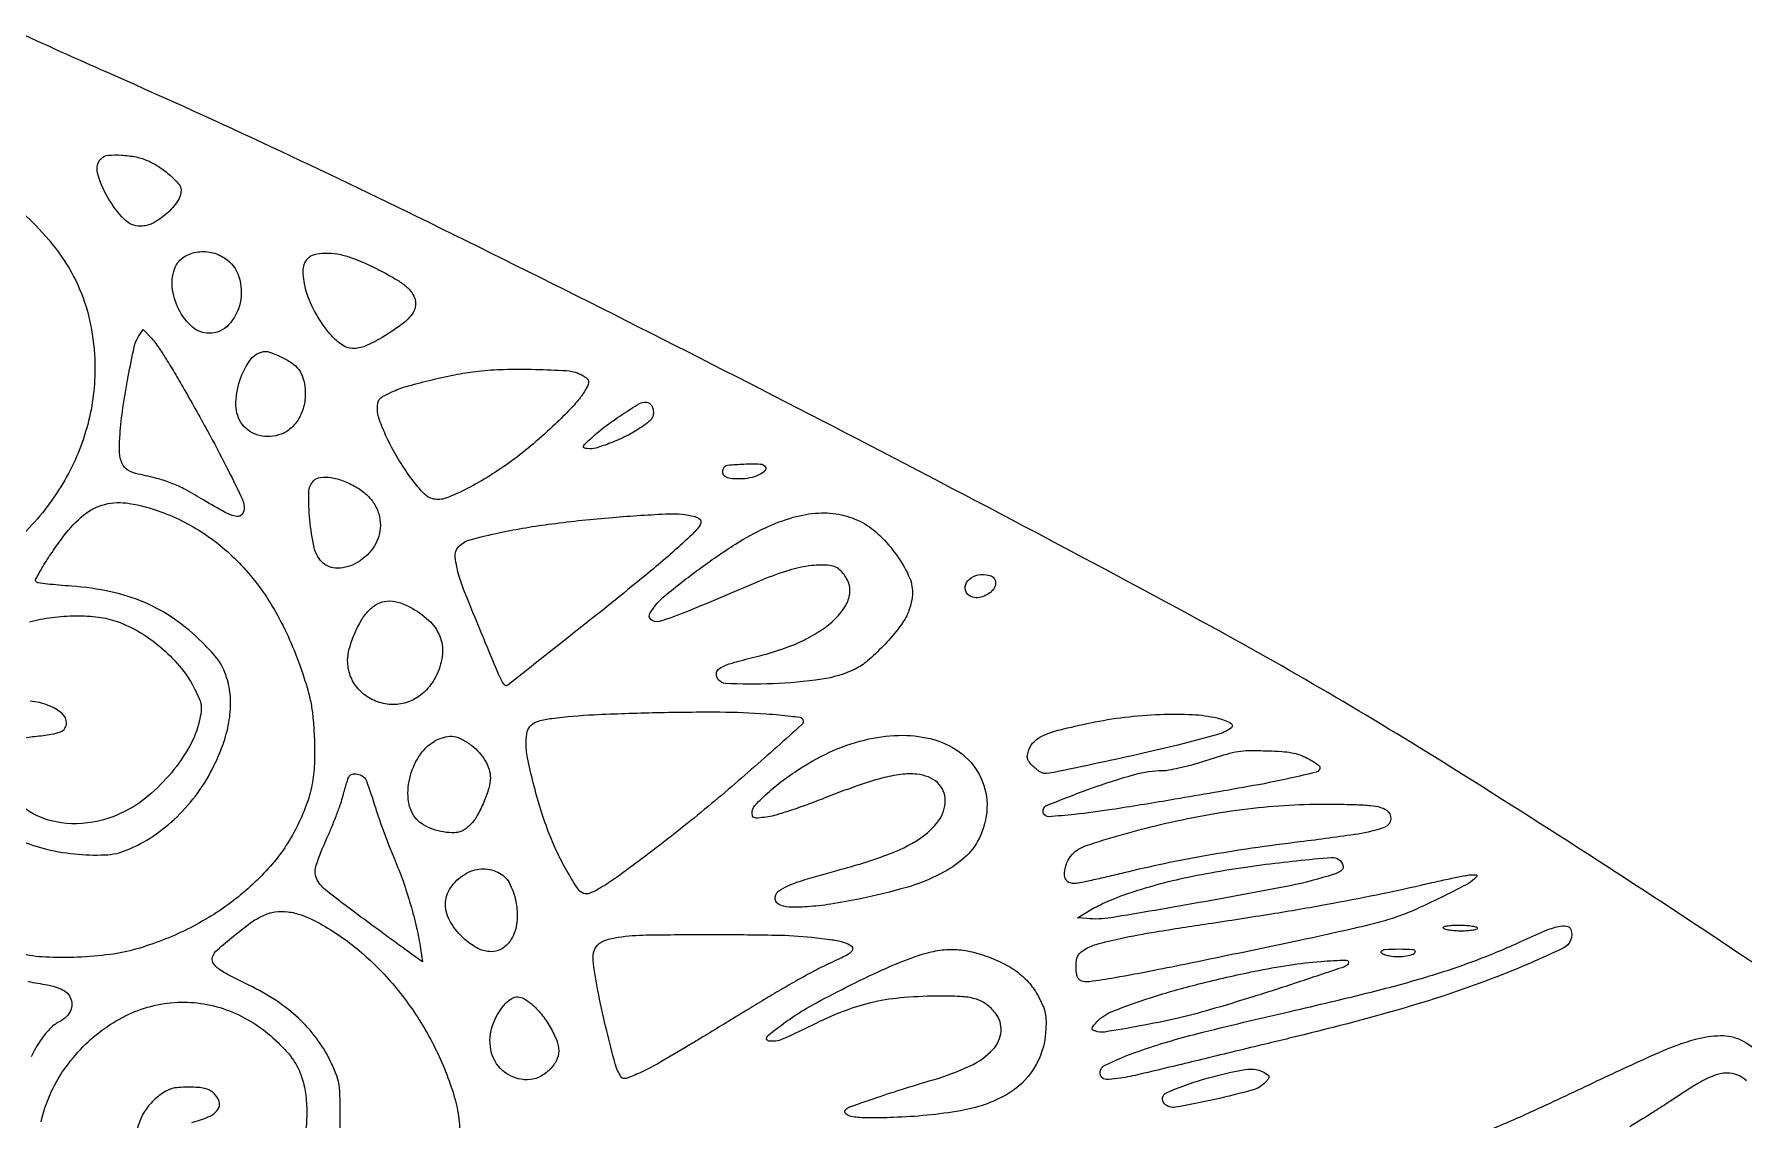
# Model space of a CAD drawing. Header units: inches. Extents: x 0 to 5940, y 0 to 4205.
# Drawn here: x 5513.54 to 5554.79, y 783.06 to 809.24 of the extents above; entities that cross this region are included whole.
import ezdxf

# ---------------------------------------------------------------- set-up
doc = ezdxf.new("R2010")
doc.units = ezdxf.units.IN
doc.header["$LTSCALE"] = 50
doc.header["$MEASUREMENT"] = 0
doc.layers.get('0').update_dxf_attribs({"color": 1})

# ---------------------------------------------------------------- blocks, each defined once
blk = doc.blocks.new('JACZ-COO-GE-001-CAR-LOGO-R00')
at = {"color": 8}
for points in [[(6795.17, 3149.34, 0.006628), (6687.48, 3223.39, 0.008177), (6585.07, 3289.43, 0.015344), (6502.35, 3337.42, 0.004765), (6375.2, 3404.5, 0.004941), (6242.78, 3471.12, 0.0103), (6138.07, 3519.85, -0.003782), (6111.38, 3531.85, -0.003657)], [(6107.12, 3475.1, -0.031546), (6115.85, 3466.91, -0.04237), (6124.2, 3456.39, -0.051746), (6130.02, 3445.26, -0.051867), (6133.43, 3433.19, -0.042878), (6134.57, 3419.88, -0.068963), (6131.82, 3400.03, -0.065861), (6123.77, 3381.35, -0.062301), (6110.64, 3364.53, -0.051488)], [(6112.59, 3334.82, -0.035386), (6120.13, 3336.34, -0.030806), (6128.18, 3336.88, -0.031965), (6135.79, 3336.44, -0.05401), (6142.01, 3334.98, -0.053016), (6149.8, 3331.28, -0.041832), (6157.33, 3325.75, -0.042209), (6163.76, 3319.11, -0.057555), (6168.24, 3312.11, -0.014707), (6169.74, 3308.8, -0.066351), (6170.3, 3306.76, -0.070255), (6170.28, 3304.7, -0.017696), (6169.66, 3301.39, -0.074364), (6166.41, 3292.98, -0.044245), (6160.29, 3284.14, -0.043566), (6152.53, 3276.31, -0.061386), (6144.31, 3270.92, -0.094893), (6130.24, 3267.06, -0.11167), (6116.58, 3269.03, -0.133884), (6106.8, 3276.19, -0.168475)], [(6109.15, 3295.31, -0.045801), (6114.29, 3296.33, 0.01111), (6120, 3297.05, 0.061141), (6122.99, 3297.88, 0.136601), (6124.5, 3299.07, 0.160134), (6125.07, 3300.79, 0.225405), (6123.52, 3304.07, 0.078757), (6118.89, 3306.76, 0.068123), (6112.8, 3308.21, 0.080012)], [(6108.13, 3262.08, 0.053767), (6117.04, 3258.73, 0.036763), (6127.68, 3256.82, 0.037355), (6137.93, 3256.51, 0.086207), (6145.42, 3258.16, 0.050492), (6154.18, 3262.83, 0.044648), (6162.22, 3269.33, 0.043638), (6169.15, 3277.32, 0.043354), (6174.61, 3286.41, 0.031037), (6177.92, 3294.43, 0.04373), (6179.78, 3301.93, 0.049061), (6180.18, 3308.9, 0.06055), (6179.13, 3315.32, 0.029241), (6177.93, 3318.7, 0.047227), (6176.48, 3321.38, 0.037598), (6174.33, 3324.14, 0.012095), (6170.74, 3327.89, 0.043078), (6161.38, 3335.73, 0.05116), (6151.32, 3341.34, 0.04906), (6139.98, 3344.96, 0.03502), (6126.78, 3346.83, -0.004417), (6122.41, 3347.18, -0.006788), (6118.63, 3347.57, -0.002753), (6115.42, 3347.96, -0.16622), (6114.9, 3348.21, -0.330881), (6114.75, 3349.29, -0.010629), (6117.04, 3353.35, -0.016745), (6120.15, 3358.21, -0.010585), (6124.07, 3363.67, -0.058682), (6130.88, 3370.8, -0.112071), (6137.9, 3374.36, -0.103731), (6146.15, 3374.68, -0.045484), (6156.78, 3371.86, -0.063477), (6172.21, 3363.89, -0.061113), (6185.36, 3352.22, -0.056775), (6196.07, 3336.89, -0.043172), (6204.25, 3318.08, -0.010677), (6206.14, 3312.02, -0.023771), (6207.26, 3307.32, -0.024084), (6207.91, 3302.58, -0.011248), (6208.33, 3296.38, -0.019417), (6208.38, 3287.13, -0.039727), (6207.57, 3279.94, -0.042461), (6205.68, 3273.27, -0.025622), (6202.38, 3265.73, -0.064382), (6193.59, 3252.69, -0.05003), (6181.06, 3241.02, -0.04745), (6165.71, 3231.51, -0.044971), (6148.57, 3224.86, -0.037979), (6139.66, 3223.02, -0.021937), (6128.75, 3222.09, -0.021977), (6117.94, 3222.13, -0.042935), (6109.41, 3223.27, -0.05274)], [(6116.48, 3166.73, -0.047494), (6119.53, 3175.96, -0.048666), (6124.18, 3184.27, -0.041969), (6130.57, 3191.98, -0.089702), (6145.98, 3202.9, -0.104299), (6163.44, 3206.97, -0.105878), (6180.86, 3203.63, -0.094985), (6196.16, 3193.39, -0.015543), (6199.19, 3190.21, -0.031496), (6201.33, 3187.49, -0.03697), (6202.88, 3184.84, -0.032926), (6204.09, 3181.88, -0.046661), (6205.4, 3176.34, -0.033673), (6205.84, 3170, -0.033709), (6205.43, 3163.67, -0.047221)], [(6167.23, 3166.54, 0.038295), (6172.91, 3168.49, 0.134356), (6175.91, 3170.88, 0.240743), (6176.34, 3173.58, 0.130679), (6174.46, 3176.47, 0.070417), (6173.12, 3177.39, 0.057433), (6171.47, 3177.97, 0.041093), (6169.27, 3178.28, 0.015151), (6166.14, 3178.38, 0.016563), (6162.66, 3178.26, 0.052552), (6160.38, 3177.87, 0.062605), (6158.44, 3177.05, 0.031323), (6156.23, 3175.57, 0.057195), (6152.63, 3172.11, 0.066079), (6150.11, 3168.07, 0.063055), (6148.65, 3163.36, 0.04583)], [(6216.97, 3163.59, 0.007804), (6217.07, 3169.9, 0.007734), (6216.97, 3176.37, 0.040421), (6216.57, 3179.9, 0.049905), (6215.64, 3182.99, 0.015674), (6213.66, 3187.4, 0.047308), (6209.05, 3194.93, 0.044881), (6203.03, 3201.61, 0.041831), (6195.51, 3207.49, 0.031779), (6186.4, 3212.67, -0.007032), (6179.13, 3216.34, -0.045748), (6175.69, 3218.56, -0.115819), (6174.24, 3220.37, -0.205747), (6174.16, 3222.26, -0.119653), (6175.77, 3224.59, -0.010831), (6181.2, 3229.22, -0.014708), (6186.91, 3233.61, -0.046546), (6191.07, 3236.06, -0.071692), (6195.12, 3237.3, -0.068223), (6199.42, 3237.37, -0.058489), (6204.13, 3236.24, -0.034576), (6209.42, 3233.87, -0.049992), (6222.64, 3225.01, -0.042681), (6234.61, 3213.25, -0.041429), (6244.75, 3199.25, -0.040783), (6252.51, 3183.69, -0.024377), (6255.45, 3175.16, -0.04048), (6256.98, 3167.7, -0.042407), (6257.25, 3160.35, -0.030142)], [(6112.07, 3213.89, -0.010318), (6118.62, 3212.78, -0.042478), (6122.49, 3211.7, -0.075245), (6124.87, 3210.37, -0.121716), (6126.3, 3208.56, -0.104777), (6126.81, 3206.28, -0.109347), (6126.34, 3204.04, -0.098044), (6124.89, 3202.01, -0.069332), (6122.6, 3200.39, 0.08297), (6119.35, 3197.96, 0.044658), (6116.22, 3194.03, 0.03519), (6113.14, 3188.58, 0.01839)], [(6689.99, 3180.49, 0.096521), (6687.05, 3182.45, 0.107791), (6683.29, 3183.14, 0.082861), (6679.18, 3182.31, 0.045657), (6673.69, 3179.62, 0.010051), (6664.81, 3173.97, -0.004228), (6659.95, 3170.79, -0.004271), (6655.05, 3167.71, -0.004165), (6650.74, 3165.09, -0.017264)], [(6603.57, 3164.04, 0.010012), (6618.65, 3170.6, 0.003649), (6639.74, 3180.48, -0.007178), (6660.63, 3190.09, -0.035), (6672.87, 3194.51, -0.065854), (6681.32, 3195.75, -0.114687), (6688.21, 3194.25, -0.096539), (6694.55, 3189.57, -0.027319)]]:
    blk.add_lwpolyline(points, format="xyb", dxfattribs=at)
for points in [[(6152.57, 3489.8, -0.041856), (6156.31, 3487.72, -0.033325), (6159.96, 3484.89, -0.030986), (6162.83, 3482.01, -0.182404), (6163.57, 3480.05, -0.151277), (6162.4, 3476.26, -0.060718), (6158.78, 3472.15, -0.059998), (6154.16, 3468.94, -0.1226), (6149.9, 3467.88, -0.203381), (6144.44, 3470.2, -0.061468), (6138.9, 3477.56, -0.063297), (6135.47, 3485.75, -0.270095), (6136.77, 3490.68, -0.176503), (6139.02, 3491.73, -0.035548), (6143.5, 3491.79, -0.037331), (6148.42, 3491.15, -0.055012)], [(6178.27, 3457.16, -0.174032), (6182.99, 3450.9, -0.127594), (6183.41, 3442.13, -0.137577), (6179.56, 3434.73, -0.207353), (6172.98, 3431.88, -0.180513), (6167.38, 3433.97, -0.097765), (6162.79, 3439.86, -0.091514), (6160.58, 3447.44, -0.133053), (6161.7, 3454.27, -0.139585), (6164.4, 3457.44, -0.104376), (6168.68, 3459.15, -0.094973), (6173.65, 3459.07, -0.093723)], [(6220.57, 3457.38, -0.022064), (6225.88, 3455.24, -0.015726), (6231.62, 3452.4, -0.0153), (6236.75, 3449.46, -0.051449), (6239.82, 3447.1, -0.125945), (6242.23, 3443.29, -0.200998), (6241.91, 3439.5, -0.110378), (6238.45, 3435.4, -0.027367), (6231.13, 3430.45, -0.035354), (6225.45, 3427.56, -0.109772), (6221.25, 3426.79, -0.137511), (6217.68, 3427.94, -0.069677), (6214.12, 3431.09, -0.046506), (6208.99, 3438.36, -0.056766), (6205.68, 3446, -0.068068), (6204.6, 3452.69, -0.192046), (6206.22, 3457.05, -0.147161), (6208.41, 3458.37, -0.057041), (6211.94, 3458.85, -0.049532), (6216.19, 3458.53, -0.041044)], [(6164.12, 3413.88, -0.004295), (6172.39, 3399.13, -0.007756), (6178.87, 3386.88, -0.006014), (6183.7, 3377.1, -0.086088), (6184.76, 3373.38, -0.183696), (6184.14, 3371.05, -0.287719), (6182.28, 3370.29, -0.080593), (6178.42, 3371.63, -0.011888), (6171.21, 3375.74, 0.010667), (6165.01, 3379.3, 0.030215), (6160.49, 3381.42, 0.030939), (6155.81, 3382.96, 0.011638), (6149.09, 3384.54, -0.083486), (6145.68, 3385.88, -0.151655), (6143.71, 3388.1, -0.100755), (6142.87, 3391.73, -0.025029), (6143.02, 3397.88, -0.017616), (6144.01, 3406.83, -0.010591), (6145.77, 3417.38, -0.007148), (6147.79, 3427.25, -0.089502), (6149.25, 3430.75), (6150.78, 3433.13), (6153.59, 3430.25, -0.044417), (6155.11, 3428.4, -0.006209), (6157.84, 3424.26, -0.007057), (6160.96, 3419.26, -0.00594)], [(6197.07, 3424, -0.041229), (6200.72, 3421.94, -0.082201), (6203.12, 3419.67, -0.087701), (6204.56, 3416.85, -0.05245), (6205.28, 3413.14, -0.069565), (6205.03, 3408.26, -0.074422), (6203.45, 3403.75, -0.080008), (6200.75, 3400.18, -0.102059), (6197.25, 3397.98, -0.070526), (6193.53, 3397.16, -0.07952), (6189.89, 3397.47, -0.083616), (6186.66, 3398.86, -0.089708), (6184.17, 3401.21, -0.15771), (6182.02, 3407.59, -0.08097), (6183.29, 3416.02, -0.086097), (6187.03, 3423.16, -0.221119), (6192.07, 3425.79, -0.087379), (6192.67, 3425.71, -0.010259), (6193.95, 3425.28, -0.01204), (6195.46, 3424.7, -0.009587)], [(6297.1, 3418.43, -0.025238), (6298.43, 3417.79, -0.034329), (6299.55, 3417.08, -0.036644), (6300.35, 3416.4, -0.20019), (6300.57, 3415.88, -0.127431), (6299.96, 3413.54, -0.036989), (6297.9, 3410.39, -0.027328), (6294.49, 3406.43, -0.010831), (6289.41, 3401.35, -0.015022), (6282.09, 3394.75, -0.01784), (6274.79, 3389, -0.018641), (6267.39, 3384, -0.019949), (6259.81, 3379.68, -0.026901), (6252.65, 3376.45, -0.150155), (6248.5, 3376.15, -0.153774), (6244.95, 3378.24, -0.028628), (6240.16, 3384.2, -0.022049), (6236.11, 3390.43, -0.022871), (6232.69, 3396.92, -0.023241), (6230.26, 3402.78, -0.086956), (6229.57, 3406.68, -0.05201), (6229.77, 3408.63, -0.139697), (6230.42, 3409.85, -0.08581), (6231.81, 3410.89, -0.012299), (6235.04, 3412.41, -0.036037), (6240.01, 3414.19, -0.009974), (6248.04, 3416.26, -0.010521), (6256.56, 3418.09, -0.019319), (6263.57, 3419.16, -0.022768), (6271.96, 3419.73, -0.010955), (6282.73, 3419.73, -0.007695), (6293.09, 3419.34, -0.086008)], [(6322.37, 3405.76, -0.083929), (6322.3, 3404.27, -0.109083), (6321.72, 3403.04, -0.067211), (6320.44, 3401.77, -0.015815), (6317.98, 3400.03, -0.030482), (6313.39, 3397.37, -0.02282), (6308.04, 3395, -0.020823), (6303.05, 3393.29, -0.108333), (6300.17, 3393.08, -0.047489), (6299.07, 3393.35, -0.400004), (6298.86, 3393.76, -0.125826), (6299.26, 3394.43, -0.006437), (6301.09, 3396.22, -0.027372), (6305.89, 3400.31, -0.017341), (6311.9, 3404.56, -0.011281), (6317.73, 3408.21, -0.171282), (6320.04, 3408.67, -0.087425), (6320.94, 3408.37, -0.101119), (6321.64, 3407.8, -0.088433), (6322.11, 3406.92, -0.052141)], [(6360.03, 3386.95, -0.350705), (6359.87, 3385.62, -0.083754), (6357.91, 3384.26, -0.0594), (6354.82, 3383.23, -0.050945), (6351.41, 3382.88, -0.028872), (6348.28, 3383.06, -0.115781), (6346.49, 3383.7, -0.215228), (6345.77, 3384.83, -0.128882), (6345.95, 3386.43, -0.281301), (6347.37, 3387.52, -0.017644), (6352.86, 3387.91, -0.018218), (6358.36, 3387.92, -0.250372)], [(6222.38, 3380.2, -0.0527), (6225.91, 3377.65, -0.068471), (6228.48, 3374.6, -0.072368), (6230.03, 3371.12, -0.06873), (6230.57, 3367.28, -0.142874), (6228.56, 3360.36, -0.113699), (6222.99, 3354.88, -0.131519), (6216.23, 3352.87, -0.214443), (6210.81, 3355.13, -0.135845), (6208.31, 3359.88, -0.029695), (6206.87, 3369.1, -0.027417), (6206.5, 3378.33, -0.195145), (6208.21, 3382.37, -0.170677), (6210.43, 3383.44, -0.065339), (6213.9, 3383.36, -0.053631), (6218.06, 3382.26, -0.039088)], [(6336.32, 3370.25, -0.12582), (6337.97, 3369.32, -0.290087), (6338.3, 3367.99, -0.108937), (6337.12, 3366.01, -0.016525), (6333.82, 3362.73, -0.015842), (6320.63, 3351.21, -0.003958), (6298.35, 3333.26, -0.000524), (6273.47, 3313.57, -0.448238), (6272.12, 3313.8, -0.038987), (6270.36, 3317.21, -0.001307), (6264.52, 3331.22, -0.001837), (6258.92, 3344.89, -0.02412), (6257.11, 3350.05, -0.044026), (6255.77, 3356.63, -0.218343), (6256.92, 3360.13, -0.140108), (6260.75, 3362.45, -0.015337), (6270.84, 3364.88, -0.01897), (6288.2, 3367.81, -0.011937), (6308.65, 3369.98, -0.009322), (6327.7, 3371.19, -0.076747)], [(6392.69, 3368.21, -0.069142), (6398.59, 3363.85, -0.04411), (6404.15, 3357.36, -0.044799), (6408.25, 3350.37, -0.109852), (6409.56, 3344.59, -0.041117), (6409.42, 3342.86, -0.022495), (6408.98, 3340.77, -0.022279), (6408.35, 3338.68, -0.032882), (6407.59, 3336.92, -0.051719), (6404.56, 3332.25, -0.022382), (6399.66, 3326.7, -0.021925), (6394.39, 3321.7, -0.066623), (6390.27, 3318.99, -0.075728), (6379, 3315.53, -0.028148), (6362.44, 3314.02, -0.020827), (6346.66, 3314.14, -0.399896), (6343.57, 3317.39, -0.21628), (6344.21, 3318.8, -0.079116), (6346.11, 3320, -0.034634), (6349.8, 3321.28, -0.005634), (6357.14, 3323.18, 0.021584), (6365.56, 3325.64, 0.029957), (6372.83, 3328.62, 0.03388), (6378.87, 3332.04, 0.050501), (6383.57, 3335.88, 0.058681), (6386.99, 3340.21, 0.109692), (6388.44, 3344.41, 0.128234), (6387.87, 3348.37, 0.097601), (6385.42, 3352.03, 0.170578), (6381.73, 3353.8, 0.056717), (6375.66, 3353.77, 0.044822), (6367.93, 3352.16, 0.026468), (6359.07, 3348.93, -0.002035), (6333.82, 3338.32, -0.02747), (6324.38, 3334.98, -0.254239), (6321.63, 3335.58, -0.371683), (6321.29, 3337.9, -0.078673), (6326.36, 3343.66, -0.014163), (6337.65, 3352.5, -0.016201), (6349.99, 3361, -0.035208), (6360.07, 3366.51, -0.036907), (6369.46, 3370.01, -0.057682), (6377.95, 3371.44, -0.066005), (6385.65, 3370.83, -0.071836)], [(6435.99, 3350.27, -0.172141), (6437.17, 3349.26, -0.15929), (6437.49, 3347.7, -0.12413), (6436.84, 3345.94, -0.089349), (6435.35, 3344.44, -0.069864), (6433.06, 3343.27, -0.096824), (6430.8, 3342.95, -0.116785), (6428.88, 3343.52, -0.140994), (6427.58, 3344.86, -0.219628), (6427.43, 3347.39, -0.157549), (6429.26, 3349.62, -0.120471), (6432.52, 3350.75, -0.115305)], [(6240.36, 3339.91, -0.062814), (6246.81, 3335.38, -0.110616), (6250.53, 3330.07, -0.120918), (6251.46, 3324.03, -0.084439), (6249.69, 3317.34, -0.072384), (6246.59, 3312.52, -0.083372), (6242.38, 3309.04, -0.087505), (6237.44, 3307.25, -0.090333), (6232.24, 3307.28, -0.078514), (6227.13, 3309.11, -0.088523), (6223.08, 3312.37, -0.091038), (6220.47, 3316.75, -0.088793), (6219.57, 3321.81, -0.06873), (6220.11, 3325.75, -0.031171), (6221.84, 3330.67, -0.031193), (6224.18, 3335.38, -0.062644), (6226.69, 3338.69, -0.076431), (6229.62, 3340.89, -0.10093), (6232.82, 3341.85, -0.091494), (6236.37, 3341.51, -0.052926)], [(6360.36, 3303.95, -0.004999), (6364.73, 3303.59, -0.007599), (6368.52, 3303.18, -0.003424), (6371.72, 3302.77, -0.163808), (6372.3, 3302.48, -0.42985), (6372.24, 3300.22, -0.002714), (6355.45, 3285.29, -0.009327), (6337.2, 3269.83, -0.009789), (6318.67, 3255.31, -0.005082), (6309.99, 3248.92, -0.02211), (6304.65, 3245.42, -0.035088), (6301.05, 3243.61, -0.192929), (6298.92, 3243.57, -0.156787), (6296.97, 3245.15, -0.014164), (6293.62, 3250.55, -0.018725), (6290.23, 3256.94, -0.020453), (6287.43, 3263.38, -0.017071), (6284.57, 3271.6, -0.013179), (6282, 3280.74, -0.012577), (6280.09, 3289.15, -0.049456), (6279.57, 3294.44, -0.057575), (6279.98, 3297.97, -0.151227), (6281.26, 3300.16, -0.122028), (6283.75, 3301.51, -0.031538), (6288.27, 3302.39, -0.020172), (6302.44, 3303.64, -0.006546), (6323.47, 3304.37, -0.006686), (6344.79, 3304.55, -0.016706)], [(6511.99, 3302.53, -0.065324), (6516.54, 3300.81, -0.561811), (6516.64, 3299.06, -0.083359), (6512.17, 3296.97, -0.00585), (6498.76, 3293.43, -0.006389), (6487.17, 3290.67, -0.003049), (6472.22, 3287.4, -0.001255), (6457.16, 3284.24, -0.049346), (6453.77, 3283.89, -0.117638), (6453.12, 3284.04, -0.02863), (6452.15, 3284.59, -0.027778), (6451.08, 3285.38, -0.024539), (6450.05, 3286.31, -0.028183), (6448.75, 3287.76, -0.108911), (6448.22, 3288.85, -0.112751), (6448.2, 3290.03, -0.031282), (6448.71, 3291.84, -0.120881), (6450.53, 3294.65, -0.085648), (6453.68, 3296.73, -0.043303), (6459.16, 3298.58, -0.008225), (6469.44, 3300.91, -0.021873), (6480.91, 3302.79, -0.020201), (6492.81, 3303.73, -0.021087), (6503.72, 3303.68, -0.046095)], [(6261.32, 3293.25, -0.048348), (6263.86, 3290.9, -0.050782), (6265.85, 3288.14, -0.054281), (6267.14, 3285.23, -0.076957), (6267.57, 3282.44, -0.073026), (6267.06, 3278.95, -0.027183), (6265.37, 3274.27, -0.027399), (6263.16, 3269.75, -0.063616), (6260.92, 3266.72, -0.035027), (6259.43, 3265.37, -0.063131), (6258.01, 3264.52, -0.066292), (6256.48, 3264.07, -0.042813), (6254.63, 3263.95, -0.044762), (6250.91, 3264.37, -0.04692), (6247.37, 3265.44, -0.050826), (6244.4, 3267.02, -0.084834), (6242.35, 3268.97, -0.139772), (6239.95, 3275.28, -0.089155), (6240.68, 3283.14, -0.086825), (6244.14, 3290.44, -0.121423), (6249.59, 3295.15, -0.063121), (6252.54, 3296.21, -0.095243), (6255.27, 3296.29, -0.083572), (6258.08, 3295.34, -0.039062)], [(6416.72, 3295.26, -0.101112), (6426.31, 3290.32, -0.116823), (6432.62, 3282.22, -0.118278), (6434.58, 3272.24, -0.105478), (6431.93, 3261.98, -0.097917), (6426.91, 3255.47, -0.062149), (6418.94, 3250.09, -0.046218), (6407.58, 3245.59, -0.021102), (6392.07, 3241.74, -0.01128), (6382.08, 3239.94, -0.022318), (6374.07, 3239.05, -0.026326), (6367.98, 3238.97, -0.113585), (6364.5, 3239.91, -0.322974), (6363.35, 3242.27, -0.224057), (6365.12, 3244.78, -0.054376), (6371.86, 3247.72, -0.010681), (6384.57, 3251.37, 0.021859), (6400.94, 3256.49, 0.057567), (6411.93, 3261.95, 0.089753), (6418.33, 3267.98, 0.160454), (6420.57, 3274.77, 0.101552), (6419.89, 3278.08, 0.105959), (6417.97, 3280.8, 0.095222), (6414.91, 3282.69, 0.067146), (6410.96, 3283.62, 0.056287), (6405.61, 3283.53, 0.031786), (6399.23, 3282.28, 0.02209), (6390.91, 3279.71, 0.007682), (6379.17, 3275.29, -0.007254), (6373.43, 3273.12, -0.008072), (6367.82, 3271.2, -0.007548), (6362.99, 3269.71, -0.041325), (6360.32, 3269.17, -0.009756), (6357.51, 3268.89, -0.096097), (6356.33, 3269.02, -0.232764), (6355.77, 3269.56, -0.088326), (6355.57, 3270.65, -0.184079), (6356.45, 3272.95, -0.024451), (6360.15, 3276.72, -0.025015), (6365.29, 3281.01, -0.016694), (6371.57, 3285.41, -0.041287), (6383.13, 3291.66, -0.049577), (6394.89, 3295.47, -0.053811), (6406.26, 3296.7, -0.068446)], [(6542.32, 3289.04, -0.015611), (6543.95, 3288.13, -0.022564), (6545.32, 3287.22, -0.01946), (6546.36, 3286.4, -0.218798), (6546.57, 3285.94, -0.341407), (6545.34, 3284.35, -0.009909), (6536.53, 3282.24, -0.010114), (6522.48, 3279.47, -0.001804), (6496.12, 3274.91, -0.003325), (6476.54, 3271.73, -0.011989), (6464.01, 3270.09, -0.009783), (6455.35, 3269.34, -0.315263), (6453.63, 3270.38, -0.423142), (6454.75, 3273.15, -0.009654), (6469.43, 3278.79, -0.017601), (6484.23, 3283.56, -0.069337), (6493.69, 3284.88, 0.044053), (6495.76, 3285.06, 0.010741), (6499.13, 3285.74, 0.010927), (6502.98, 3286.68, 0.010693), (6506.81, 3287.8, -0.003455), (6515.31, 3290.42, -0.031735), (6519.08, 3291.29, -0.040677), (6522.59, 3291.59, -0.0076), (6529.07, 3291.5, -0.010875), (6533.73, 3291.27, -0.027962), (6537.08, 3290.84, -0.03656), (6539.77, 3290.13, -0.037262)], [(6225.64, 3281.88, -0.033825), (6226.07, 3280.9, -0.003304), (6226.92, 3278.47, -0.004172), (6227.9, 3275.55, -0.003291), (6228.9, 3272.38, 0.009199), (6230.14, 3268.64, 0.004571), (6231.84, 3263.94, 0.004536), (6233.68, 3259.1, 0.006642), (6235.41, 3254.88, -0.015902), (6238.2, 3247.64, -0.013322), (6240.72, 3239.8, -0.013549), (6242.76, 3232.02, -0.01909), (6244.12, 3224.98), (6244.8, 3220.58), (6241.43, 3222.92, -0.005338), (6239.37, 3224.39, -0.000604), (6234.72, 3227.77, -0.000732), (6229.21, 3231.81, -0.000595), (6223.32, 3236.16, -0.008617), (6212.08, 3244.76, -0.127596), (6209.12, 3248.69, -0.183846), (6209, 3253.02, -0.022023), (6212.6, 3262.07, 0.008285), (6214.25, 3265.89, 0.007023), (6215.86, 3269.99, 0.007094), (6217.23, 3273.76, 0.01967), (6218.05, 3276.46, -0.005907), (6218.64, 3278.62, -0.007382), (6219.24, 3280.61, -0.006095), (6219.79, 3282.26, -0.055366), (6220.11, 3282.95, -0.21372), (6221.15, 3283.65, -0.09174), (6222.86, 3283.64, -0.084585), (6224.59, 3282.99, -0.141784)], [(6568.87, 3271.61, -0.273601), (6570.39, 3268.5, -0.292334), (6568.37, 3265.81, -0.051824), (6559.4, 3263.51, -0.006847), (6539.95, 3260.88, 0.006112), (6523.74, 3258.72, 0.007351), (6508.55, 3256.27, 0.007765), (6494.23, 3253.52, 0.008851), (6480.62, 3250.43, -0.003462), (6474.92, 3249.07, -0.004655), (6469.73, 3247.92, -0.003235), (6465.38, 3247.03, -0.048912), (6463.84, 3246.88, -0.110826), (6462.15, 3247.26, -0.1629), (6461.06, 3248.3, -0.12696), (6460.66, 3250.02, -0.056093), (6460.97, 3252.34, -0.256784), (6467.64, 3259.52, -0.021444), (6492.93, 3266.7, -0.027523), (6522.31, 3272.01, -0.033859), (6550.12, 3273.57, -0.003687), (6558.89, 3273.4, -0.019439), (6563.69, 3273.08, -0.036122), (6566.74, 3272.54, -0.08318)], [(6554.37, 3252.69, -0.183759), (6554.21, 3251.79, -0.112652), (6553.47, 3251.01, -0.057935), (6551.97, 3250.25, -0.014807), (6549.38, 3249.39, -0.025484), (6534.64, 3245.74, -0.004268), (6505.99, 3240.44, -0.002479), (6476.23, 3235.35, -0.065518), (6468.17, 3235.08), (6465.07, 3235.38), (6469.68, 3238.14, -0.021619), (6471.95, 3239.37, -0.009526), (6475.05, 3240.81, -0.009408), (6478.4, 3242.21, -0.012476), (6481.51, 3243.36, -0.030744), (6502.22, 3249.01, -0.019396), (6526.95, 3253.16, -0.010319), (6550.43, 3255.67, -0.384387)], [(6270.1, 3250.68, -0.161894), (6273.85, 3247.2, -0.076232), (6276.14, 3240.92, -0.07282), (6276.5, 3233.88, -0.113913), (6274.6, 3228.16, -0.11131), (6271.62, 3225.08, -0.144115), (6267.89, 3223.96, -0.119328), (6263.59, 3224.96, -0.063282), (6259.04, 3228.04, -0.077763), (6254.18, 3233.86, -0.134617), (6252.5, 3239.89, -0.151213), (6254.19, 3245.44, -0.107285), (6258.94, 3249.96, -0.055305), (6261.67, 3251.24, -0.065618), (6264.45, 3251.79, -0.066048), (6267.28, 3251.6, -0.057111)], [(6598.53, 3248.46, -0.07324), (6595.78, 3246.47, -0.005271), (6587.36, 3242.22, -0.00798), (6578.77, 3238.16, -0.023292), (6572.69, 3235.74, -0.020374), (6565.76, 3233.66, -0.006486), (6555.29, 3231.13, -0.004183), (6539.7, 3227.7, -0.001064), (6514.36, 3222.41, -0.001429), (6490.82, 3217.62, -0.007196), (6477.62, 3215.17, -0.007996), (6469.1, 3213.86, -0.126567), (6466.2, 3214.19, -0.130298), (6465.47, 3214.72, -0.087017), (6464.96, 3215.62, -0.059965), (6464.66, 3216.97, -0.024842), (6464.57, 3218.82, -0.028411), (6464.69, 3220.93, -0.077361), (6465.08, 3222.36, -0.091313), (6465.85, 3223.47, -0.051062), (6467.12, 3224.51, -0.077814), (6471.35, 3226.42, -0.015076), (6479.5, 3228.41, -0.011615), (6491.38, 3230.64, -0.003779), (6509.02, 3233.4, 0.003229), (6530.25, 3236.69, 0.00466), (6548.98, 3239.9, 0.005238), (6565.64, 3243.1, 0.007153), (6580.57, 3246.35, -0.002999), (6586.3, 3247.65, -0.003982), (6591.53, 3248.76, -0.002849), (6595.93, 3249.62, -0.039525), (6597.53, 3249.8, -0.01188), (6598.94, 3249.81, -0.232858), (6599.32, 3249.62, -0.35243), (6599.31, 3249.27, -0.021061)], [(6630.91, 3231.44, -0.391107), (6628.4, 3225.16, -0.019197), (6606.06, 3215.52, -0.021925), (6575.27, 3205.13, -0.011588), (6536.27, 3194.83, 0.000302), (6528.24, 3192.9, 0.000156), (6518.19, 3190.47, 0.000155), (6507.85, 3187.97, 0.000235), (6498.86, 3185.79, -0.002801), (6485.24, 3182.56, -0.01962), (6478.53, 3181.29, -0.038767), (6474.67, 3181.01, -0.258292), (6473.04, 3181.92, -0.443496), (6474.14, 3185.73, -0.030447), (6485.76, 3190.55, -0.021442), (6505.21, 3196.36, -0.005759), (6536.57, 3203.89, 0.004931), (6563.83, 3210.38, 0.012519), (6583.45, 3215.79, 0.016379), (6599.28, 3221.15, 0.018166), (6614.17, 3227.37, -0.007637), (6622.24, 3230.94, -0.040784), (6626.8, 3232.46, -0.096912), (6629.49, 3232.58, -0.27042)], [(6599.57, 3231.88, -0.331172), (6599.28, 3231.49, -0.027462), (6597.97, 3231.17, -0.028158), (6596.21, 3230.95, -0.017292), (6594.13, 3230.88, -0.017115), (6592, 3230.95, -0.023783), (6590.1, 3231.17, -0.021638), (6588.6, 3231.49, -0.194165), (6588.07, 3231.88, -0.455789), (6588.2, 3232.3, -0.058059), (6589.23, 3232.61, -0.033287), (6590.99, 3232.82, -0.012167), (6593.51, 3232.88, -0.015216), (6595.85, 3232.81, -0.025683), (6597.81, 3232.59, -0.023815), (6599.27, 3232.27, -0.340288)], [(6375.63, 3228.82, -0.009844), (6382.51, 3227.98, -0.038897), (6386.67, 3227.05, -0.080158), (6388.89, 3225.97, -0.330129), (6389.32, 3224.63, -0.117859), (6388.78, 3223.77, -0.064459), (6387.79, 3223.01, -0.019592), (6385.75, 3221.94, -0.001212), (6379.57, 3219.02, 0.014324), (6376.19, 3217.31, 0.004034), (6371.01, 3214.45, 0.004064), (6365.22, 3211.13, 0.004276), (6359.57, 3207.77, 0.000026), (6353.63, 3204.16, 0.000018), (6346.95, 3200.1, 0.000019), (6340.55, 3196.21, 0.000039), (6335.57, 3193.18, -0.006042), (6324.95, 3186.9, -0.021452), (6317.94, 3183.26, -0.027491), (6313.2, 3181.35, -0.343754), (6311.49, 3181.95, -0.076387), (6309.56, 3186.25, -0.007356), (6306.69, 3197.37, -0.010167), (6304.01, 3209.46, -0.015357), (6302.22, 3220.1, -0.078979), (6302.29, 3223.6, -0.147491), (6303.57, 3226.11, -0.121306), (6306.24, 3227.8, -0.044862), (6310.6, 3228.84, -0.032525), (6320, 3229.58, -0.00351), (6341.82, 3229.73, -0.004172), (6363.57, 3229.54, -0.021353)], [(6433.43, 3222.77, -0.031195), (6439.83, 3220.15, -0.048748), (6444.91, 3217.05, -0.054731), (6448.86, 3213.34, -0.056061), (6451.88, 3208.88, -0.018508), (6453.44, 3205.62, -0.052179), (6454.2, 3203.21, -0.0506), (6454.45, 3200.65, -0.016602), (6454.32, 3196.87, -0.123386), (6450.35, 3184.66, -0.126027), (6441.13, 3175.88, -0.086242), (6425.7, 3170.46, -0.033402), (6403.07, 3168.21, -0.007573), (6394.29, 3168.06, -0.038624), (6389.42, 3168.43, -0.116241), (6387.23, 3169.31, -0.396233), (6386.95, 3170.69, -0.170236), (6388.12, 3171.63, -0.002701), (6396.32, 3174.51, -0.006944), (6405.82, 3177.64, -0.00495), (6416.54, 3180.89, 0.037786), (6428.91, 3185.54, 0.096086), (6436.64, 3191.14, 0.16933), (6439.31, 3197.19, 0.189146), (6437.48, 3203.26, 0.065272), (6434.49, 3206.19, 0.084663), (6431.08, 3207.94, 0.059757), (6426.42, 3208.82, 0.017818), (6419.17, 3209.04, 0.018974), (6406.73, 3208.52, 0.033803), (6396.59, 3207.01, 0.035996), (6387.2, 3204.23, 0.025202), (6377.07, 3199.84, -0.010526), (6365.74, 3194.51, -0.143643), (6361.27, 3193.92, -0.645857), (6360.8, 3195.61, -0.021603), (6368.14, 3201.21, -0.026379), (6375.78, 3205.96, -0.009148), (6387.28, 3212.02, -0.009359), (6399.32, 3217.8, -0.018816), (6409.07, 3221.83, -0.028854), (6415.85, 3223.9, -0.049976), (6421.69, 3224.71, -0.053192), (6427.31, 3224.33, -0.037982)], [(6556.09, 3219.91, -0.174755), (6554.81, 3218.89, -0.000981), (6539.88, 3213.89, -0.004539), (6524.39, 3208.89, -0.005074), (6509.38, 3204.36, -0.014713), (6498.43, 3201.53, -0.010464), (6486.01, 3198.97, -0.005585), (6474.26, 3196.94, -0.13231), (6470.95, 3197.29, -0.063335), (6470.11, 3197.73, -0.292471), (6469.92, 3198.22, -0.13079), (6470.25, 3198.9, -0.011807), (6471.53, 3200.33, -0.111605), (6476.87, 3203.94, -0.01527), (6489.63, 3208.48, -0.016241), (6505.83, 3213.11, -0.01098), (6524.57, 3217.38, -0.01304), (6536.23, 3219.45, -0.017459), (6546.89, 3220.68, -0.013437), (6555.38, 3221.14, -0.596278)], [(6578.57, 3223.99, -0.308443), (6577.94, 3223.06, -0.049211), (6575.72, 3222.43, -0.045292), (6572.86, 3222.18, -0.045474), (6570.02, 3222.45, -0.026612), (6568.74, 3222.76, -0.049393), (6567.76, 3223.17, -0.076082), (6567.18, 3223.6, -0.345698), (6567.14, 3223.99, -0.245645), (6568.39, 3224.73, -0.013458), (6573.12, 3224.86, -0.012212), (6577.85, 3224.74, -0.399947)], [(6281.39, 3206.38, -0.049668), (6284.72, 3202.95, -0.036161), (6287.73, 3198.56, -0.036822), (6289.9, 3194.13, -0.095535), (6290.57, 3190.64, -0.123107), (6289.71, 3187.19, -0.084105), (6287.22, 3183.97, -0.081776), (6283.73, 3181.67, -0.105091), (6279.99, 3180.88, -0.161543), (6272.45, 3183.38, -0.166108), (6268.01, 3189.86, -0.143007), (6268.12, 3198.52, -0.114589), (6272.81, 3206.63, -0.069283), (6274.81, 3208.25, -0.14366), (6276.74, 3208.75, -0.123477), (6278.84, 3208.16, -0.044694)], [(6528.51, 3182.94, -0.05066), (6529.2, 3182.4, -0.189871), (6529.42, 3181.91, -0.156205), (6529.27, 3181.33, -0.031641), (6528.64, 3180.46, -0.151706), (6524.14, 3177.53, -0.014304), (6511.2, 3174.27, -0.011514), (6497.94, 3171.64, -0.246116), (6494.25, 3172.82, -0.524421), (6494.95, 3176.51, -0.032437), (6507.35, 3181.06, -0.02912), (6521.44, 3184.35, -0.185828)]]:
    blk.add_lwpolyline(points, format="xyb", close=True, dxfattribs=at)

msp = doc.modelspace()

# ---------------------------------------------------------------- block references
at = {"xscale": 0.07174195398747743, "yscale": 0.07174195398747743, "zscale": 0.07174195398747743}
msp.add_blockref('JACZ-COO-GE-001-CAR-LOGO-R00', (5074.895, 555.821), dxfattribs=at)

doc.saveas('drawing.dxf')
